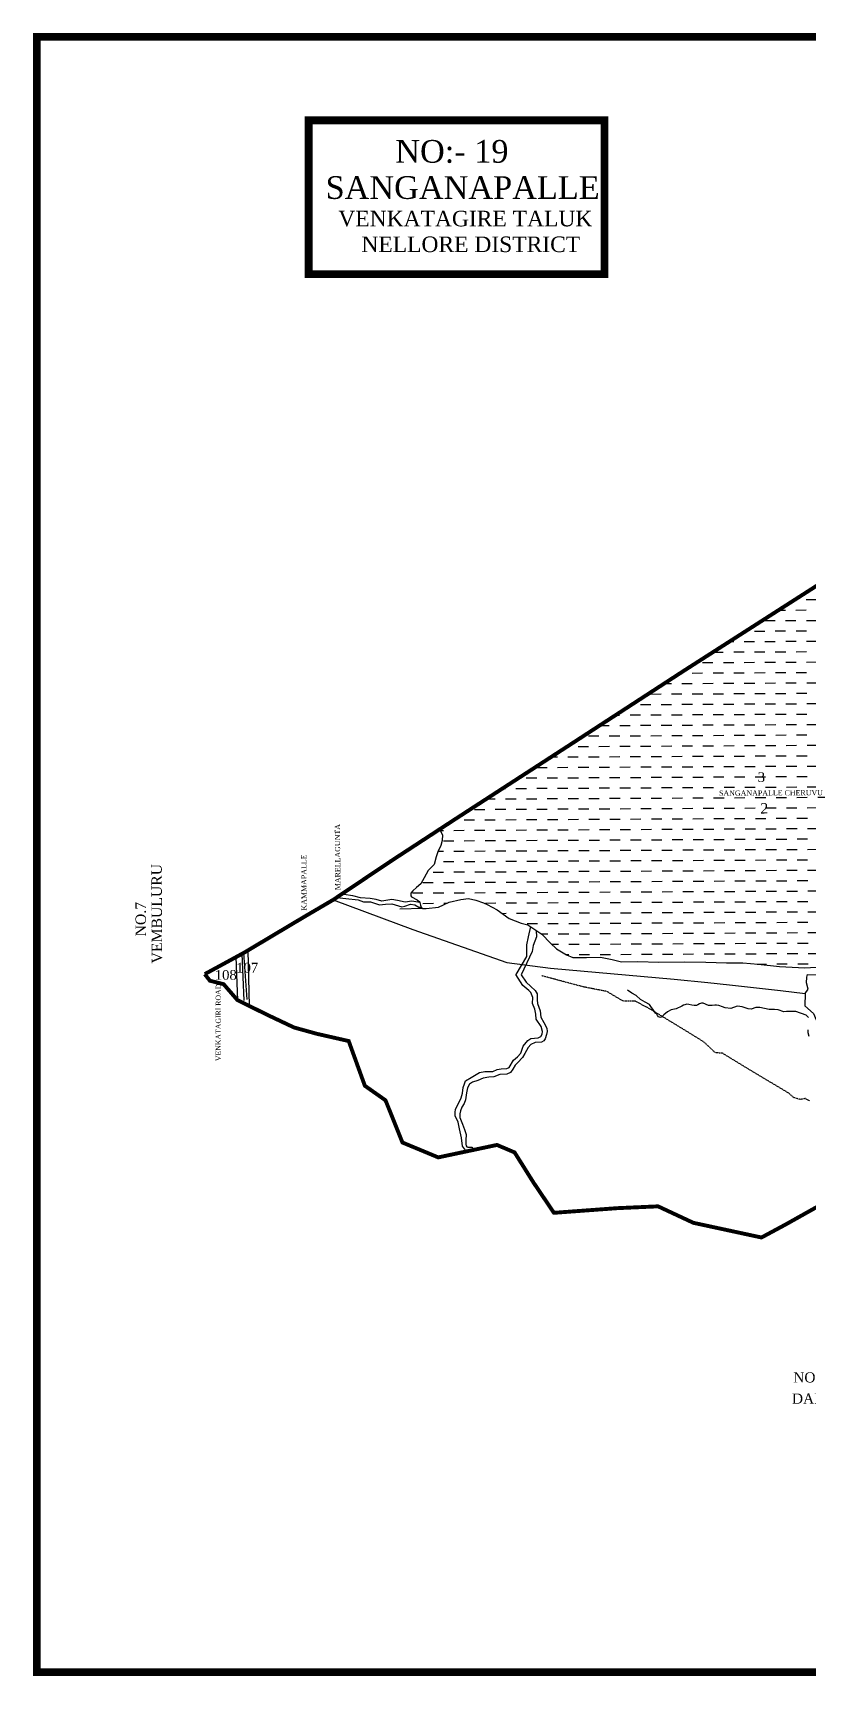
# Model space of a CAD drawing. Header units: millimetres. Extents: x 2008 to 2604, y -712 to -290.
# Drawn here: x 2008.3 to 2207.5, y -712.3 to -290.3 of the extents above; entities that cross this region are included whole.
import ezdxf

# ---------------------------------------------------------------- set-up
doc = ezdxf.new("R2010")
doc.units = ezdxf.units.MM
doc.header["$MEASUREMENT"] = 0
doc.linetypes.add('ACAD_ISO02W100', pattern=[15, 12, -3])
doc.linetypes.add('ACAD_ISO07W100', pattern=[3, 0, -3])
for name, color, linetype in [('CARTTRACK', 6, 'ACAD_ISO02W100'), ('FOOTPATH', 6, 'ACAD_ISO07W100'), ('NALA', 4, 'Continuous'), ('SURVEY_BND', 7, 'Continuous'), ('SURVEY_NO', 7, 'Continuous'), ('TEXT', 7, 'Continuous'), ('VILL_BOUNDARY', 7, 'Continuous'), ('WATER_BODY', 4, 'Continuous')]:
    doc.layers.add(name, color=color, linetype=linetype)
doc.styles.get("Standard").update_dxf_attribs({"font": 'TIMES.TTF'})

msp = doc.modelspace()

# ---------------------------------------------------------------- hatches: boundary and pattern name
at = {"layer": 'WATER_BODY'}
h = msp.add_hatch(dxfattribs=at)
h.set_pattern_fill('DASH', color=256, scale=21.379818, angle=0.2929, style=0)
h.set_pattern_definition([(0.2929, (2018.0825, -589.1428), (2.65878, 2.686106), [2.672477, -2.672477])])
h.paths.add_polyline_path([(2259.8, -474.88), (2263.03, -470.72), (2264.03, -468.71), (2264.49, -467.19), (2264.4, -465.14), (2263.96, -462.65), (2262.91, -460.8), (2260.73, -459.65), (2257.13, -459.28), (2254.03, -459.18), (2253.25, -459.11), (2251.43, -458.19), (2250.34, -457.77), (2247.67, -457.94), (2247.05, -457.9), (2245.65, -457.25), (2244.22, -456.68), (2243.06, -456.68), (2240.59, -456.45), (2238.89, -455.8), (2237.64, -455.27), (2235.44, -455.32), (2234.04, -455.36), (2231.68, -454.95), (2229.19, -455.43), (2227.31, -455.67), (2226.64, -455.62), (2226, -455.3), (2225.23, -454.5), (2224.57, -453.41), (2224.11, -452.93), (2223.13, -452.21), (2222.74, -451.79), (2222.43, -451.39), (2221.74, -449.42), (2221.08, -448.12), (2220.39, -446.67), (2219.86, -444.99), (2219.22, -443.87), (2218.56, -442.85), (2218.42, -442.22), (2218.36, -441.72), (2218.38, -441.23), (2218.44, -440.99), (2210.77, -440.05), (2211.69, -431.02), (2175.65, -454.09), (2146.88, -472.78), (2116.81, -492.25), (2112.86, -494.83), (2113.61, -496.26), (2113.52, -497.73), (2113.15, -498.96), (2112.4, -500.66), (2111.98, -501.94), (2111.47, -503.83), (2109.87, -505.39), (2108.89, -507.29), (2108.05, -508.8), (2106.87, -509.8), (2105.93, -510.61), (2105.46, -511.27), (2105.42, -511.93), (2105.61, -512.17), (2107.09, -512.97), (2107.61, -513.39), (2107.79, -513.67), (2107.95, -514.29), (2108.13, -514.79), (2108.5, -515.15), (2108.86, -515.15), (2109.36, -515.14), (2112.53, -514.79), (2115.3, -513.58), (2118.26, -512.87), (2120.26, -512.6), (2122.16, -513), (2124.14, -513.72), (2125.1, -514.15), (2127.63, -515.53), (2130.76, -517.72), (2133.8, -518.92), (2135.52, -519.36), (2139.12, -521.75), (2141.34, -524.08), (2142.9, -525.56), (2145.48, -527.08), (2147.07, -527.78), (2150.55, -527.76), (2154.22, -527.69), (2157.16, -528.27), (2159.6, -528.88), (2163.75, -528.79), (2169.16, -528.92), (2175.74, -528.83), (2181.27, -528.93), (2186.57, -529.12), (2190.75, -529.09), (2194.7, -529.47), (2200.18, -530.04), (2206.71, -530.39), (2211.07, -530.11), (2216.68, -529.74), (2221.41, -529.3), (2223.68, -528.69), (2225.28, -527.98), (2226.5, -526.91), (2227.27, -525.74), (2228.48, -522.3), (2231.03, -518.04), (2233.59, -514.11), (2238.83, -506.12), (2246.94, -492.64), (2255.17, -480.23)])
h.paths.add_polyline_path([(2219.14, -436.46), (2219.18, -435.63), (2219.17, -434.69), (2219.11, -433.58), (2219.2, -432.89), (2219.16, -432.49), (2218.98, -432.11), (2217.66, -432.09), (2216.07, -431.95), (2214.59, -431.53), (2213.34, -431.44), (2212.34, -431.1), (2211.9, -430.89), (2211.69, -431.02), (2210.77, -440.05), (2218.44, -440.99), (2218.68, -439.94), (2218.77, -439.31), (2218.69, -438.39)])
h.paths.add_polyline_path([(2184.3, -486.59), (2210.8, -486.46), (2210.79, -484.41), (2184.29, -484.54)], flags=24)
h.paths.add_polyline_path([(2194.6, -491.45), (2197.9, -491.43), (2197.88, -487.43), (2194.58, -487.45)], flags=24)
h.paths.add_polyline_path([(2194.24, -483.05), (2195.91, -483.04), (2195.9, -481.01), (2194.23, -481.02)], flags=24)

# ---------------------------------------------------------------- linework, layer by layer
at = {"const_width": 2}
msp.add_lwpolyline([(2079.19, -312.77), (2155.23, -312.77), (2155.23, -352.25), (2079.19, -352.25)], close=True, dxfattribs=at)
at = {"layer": 'CARTTRACK'}
for points in [[(2062.01, -526.85), (2062.56, -539.51)], [(2062.49, -526.59), (2063.42, -539.94)]]:
    msp.add_lwpolyline(points, dxfattribs=at)
at = {"layer": 'FOOTPATH', "ltscale": 0.01}
msp.add_lwpolyline([(2207.89, -564.55), (2206.77, -563.98), (2205.49, -564.22), (2203.84, -563.73), (2202.56, -562.61), (2192, -556.32), (2185.56, -552.36), (2183.66, -552.19), (2180.77, -549.47), (2172.36, -544.29), (2167.28, -541.19), (2163.19, -539.01), (2159.92, -538.92), (2155.79, -536.48), (2149.84, -535.32), (2139.12, -532.46)], dxfattribs=at)
at = {"layer": 'NALA'}
for points in [[(2086.43, -512.33), (2088.76, -512.57), (2091.91, -512.93), (2093.27, -513.45), (2095.09, -513.47), (2097.41, -514.23), (2098.95, -514.06), (2100.59, -513.96), (2103.15, -514.72), (2103.95, -514.56), (2105.34, -514.09), (2106.45, -514.24), (2107.53, -514.79), (2108.13, -514.79)], [(2107.79, -513.67), (2105.74, -513.29), (2104.04, -513.54), (2102.03, -513.12), (2100.61, -512.85), (2098.02, -513.33), (2096.57, -512.87), (2094.99, -512.6), (2092.49, -512.46), (2090.55, -511.92), (2088.26, -511.56), (2087.68, -511.48)], [(2108.5, -515.15), (2102.63, -515.31)], [(2136.17, -519.79), (2135.6, -522.47), (2135.16, -524.51), (2135.21, -527.46), (2132.41, -532.14)], [(2137.68, -520.79), (2137.71, -522.42), (2136.9, -524.68), (2136.61, -526.2), (2133.84, -532.2)], [(2119.78, -577.55), (2118.76, -576.22), (2118.49, -574.06), (2117.93, -571.75), (2117.58, -570.01), (2116.86, -568.38), (2116.86, -567.47), (2116.9, -566.78), (2118.36, -563.76), (2118.77, -562.61), (2118.94, -561.11), (2119.22, -560.17), (2119.52, -559.47), (2120.99, -558.6), (2122.27, -557.76), (2123.12, -557.26), (2124.46, -557.05), (2126.49, -557.05), (2127.6, -556.54), (2128.62, -556.38), (2130.12, -556.28), (2130.75, -555.98), (2131.87, -554.08), (2132.87, -553.27), (2133.72, -552.33), (2134.33, -550.52), (2135.48, -549.09), (2136.27, -548.58), (2138.17, -548.37), (2138.85, -548.05), (2139.21, -547.43), (2139.3, -546.76), (2138.95, -545.46), (2137.68, -543.6), (2137.53, -542.32), (2137.27, -541.06), (2136.67, -539.61), (2136.76, -538), (2136.27, -536.78), (2135.78, -536.25), (2134.26, -534.94), (2133.62, -534), (2133.02, -533.08), (2132.41, -532.14)], [(2133.84, -532.2), (2135.08, -534.1), (2136.32, -535.19), (2137.42, -536.24), (2137.89, -537.08), (2137.95, -538.61), (2137.99, -539.57), (2138.72, -541.45), (2138.87, -543.1), (2139.64, -544.48), (2140.38, -545.86), (2140.51, -546.72), (2140.32, -547.53), (2140, -548.6), (2139.59, -549.12), (2139, -549.48), (2137.4, -549.59), (2136.26, -550.08), (2135.56, -550.85), (2134.73, -552.43), (2134.13, -553.43), (2132.96, -554.69), (2132.26, -555.38), (2131.68, -556.47), (2131.02, -557.3), (2130.13, -557.71), (2128.36, -557.79), (2126.78, -558.37), (2125.46, -558.52), (2124, -558.7), (2122.65, -559.32), (2121.27, -559.8), (2120.56, -560.29), (2120.03, -561.25), (2119.77, -562.49), (2119.54, -564.32), (2119.14, -565.25), (2118.54, -566.18), (2118.18, -567.12), (2118.05, -567.92), (2118.07, -568.88), (2118.71, -570.56), (2119.24, -571.93), (2119.67, -573.22), (2119.6, -574.63), (2119.6, -575.65), (2119.69, -576.08), (2119.84, -576.35), (2120.14, -576.42), (2120.43, -576.44), (2120.67, -576.44), (2120.88, -576.44), (2121.16, -576.5), (2121.33, -576.59), (2121.58, -577.16)], [(2207.58, -543.17), (2207.04, -542.59), (2204.37, -541.65), (2202, -541.61), (2201.25, -541.72), (2199.87, -541.21), (2198.93, -541.14), (2197.55, -541.09), (2195.1, -540.58), (2194.09, -540.62), (2192.9, -541), (2192.13, -540.98), (2190.56, -540.44), (2190, -540.3), (2189.29, -540.27), (2187.65, -540.88), (2186.25, -540.67), (2185.5, -540.44), (2184.59, -540.04), (2183.96, -539.99), (2183.58, -539.99), (2182.83, -540.09), (2181.92, -540.04), (2180.59, -539.46), (2180.13, -539.48), (2179.63, -539.67), (2179.19, -539.88), (2178.86, -540.06), (2178.25, -540.06), (2177.64, -539.97), (2176.9, -539.83), (2176.33, -539.76), (2175.89, -539.88), (2175.54, -540.02), (2175.12, -540.23), (2173.62, -540.93), (2172.31, -541.21), (2171.39, -541.68), (2170.46, -542.5), (2169.98, -543.02), (2169.58, -543.13), (2169.3, -543.06), (2169.11, -542.97), (2168.81, -542.69), (2168.62, -542.34), (2168.34, -542.06), (2167.78, -541.26), (2167.14, -540.33), (2166.79, -539.84), (2165.67, -539.23), (2164.46, -538.52), (2163.34, -537.49), (2162.24, -536.92), (2161.14, -536.18)], [(2207.79, -548.01), (2207.53, -547.14), (2207.55, -546.3)]]:
    msp.add_lwpolyline(points, dxfattribs=at)
at = {"layer": 'SURVEY_BND'}
for points in [[(2085.53, -512.93), (2105.95, -520.54), (2130.12, -529), (2141.35, -530.49)], [(2063.61, -525.93), (2063.94, -540.19)], [(2060.5, -527.68), (2060.89, -538.69)], [(2141.35, -530.49), (2173.07, -533.34), (2181.77, -534.14), (2187.33, -534.77), (2200.44, -536.21), (2206.76, -537), (2207.51, -535.85), (2207.13, -534.23), (2207.22, -532.81), (2207.37, -532.09)], [(2207.37, -532.09), (2222.23, -532.67), (2222.32, -531.69), (2224.06, -531.29), (2226.98, -529.31), (2228.66, -530.63), (2229.84, -531.23), (2231.51, -531.47), (2233.48, -531.34), (2233.46, -533.13)], [(2206.76, -537), (2206.66, -540.17), (2208.9, -542.1), (2209.61, -543.8), (2215.46, -544.22), (2215.48, -545.6), (2221.41, -546.96), (2224.51, -547.71), (2223.73, -542.21), (2222.85, -542.04), (2222.7, -537.59), (2222.78, -534.55), (2227.45, -535.7), (2228.26, -536.2), (2228.66, -536.03), (2229.26, -535.28), (2230.49, -533.92), (2231.95, -533.32), (2233.43, -533.32), (2233.81, -533.21)]]:
    msp.add_lwpolyline(points, dxfattribs=at)
at = {"layer": 'TEXT', "const_width": 2}
msp.add_lwpolyline([(2009.34, -291.3), (2603.34, -291.3), (2603.34, -711.3), (2009.34, -711.3)], close=True, dxfattribs=at)
at = {"layer": 'VILL_BOUNDARY', "const_width": 1}
for points in [[(2052.51, -532.02), (2062.56, -526.55), (2078.01, -517.34), (2085.53, -512.93), (2100.43, -502.94), (2116.81, -492.25), (2146.88, -472.78), (2175.65, -454.09), (2212.06, -430.79), (2219.73, -430.6), (2224.99, -430.49), (2227.23, -428.7), (2233.85, -427.71), (2243.2, -421.47), (2243.88, -418.99), (2256.02, -413.43), (2283.67, -404.12), (2305.25, -397.43), (2315.44, -394.49), (2346.92, -384.26), (2362.46, -385.64), (2382.61, -371.6), (2386.02, -366.28), (2389.21, -355.19)], [(2052.51, -532.02), (2053.84, -533.73), (2057.34, -534.59), (2060.89, -538.68), (2068.49, -542.44), (2075.45, -545.73), (2081.31, -547.35), (2089.49, -549.21), (2093.64, -560.69), (2098.95, -564.43), (2103.3, -575.27), (2112.5, -579.09), (2127.58, -575.89), (2132.11, -577.81), (2136.92, -585.47), (2142.22, -593.32), (2158.45, -592.13), (2168.98, -591.66), (2178.04, -595.89), (2195.54, -599.66), (2201.73, -596.33), (2213.16, -589.92)]]:
    msp.add_lwpolyline(points, dxfattribs=at)
at = {"layer": 'WATER_BODY'}
msp.add_lwpolyline([(2112.86, -494.83), (2113.61, -496.26), (2113.52, -497.73), (2113.15, -498.96), (2112.4, -500.66), (2111.98, -501.94), (2111.47, -503.83), (2109.87, -505.39), (2108.89, -507.29), (2108.05, -508.8), (2106.87, -509.8), (2105.93, -510.61), (2105.46, -511.27), (2105.42, -511.93), (2105.61, -512.17), (2107.09, -512.97), (2107.61, -513.39), (2107.79, -513.67), (2107.95, -514.29), (2108.13, -514.79), (2108.5, -515.15), (2108.86, -515.15), (2109.36, -515.14), (2112.53, -514.79), (2115.3, -513.58), (2118.26, -512.87), (2120.26, -512.6), (2122.16, -513), (2124.14, -513.72), (2125.1, -514.15), (2127.63, -515.53), (2130.76, -517.72), (2133.8, -518.92), (2135.52, -519.36), (2139.12, -521.75), (2141.34, -524.08), (2142.9, -525.56), (2145.48, -527.08), (2147.07, -527.78), (2150.55, -527.76), (2154.22, -527.69), (2157.16, -528.27), (2159.6, -528.88), (2163.75, -528.79), (2169.16, -528.92), (2175.74, -528.83), (2181.27, -528.93), (2186.57, -529.12), (2190.75, -529.09), (2194.7, -529.47), (2200.18, -530.04), (2206.71, -530.39), (2211.07, -530.11)], dxfattribs=at)

# ---------------------------------------------------------------- texts
at = {"layer": 'SURVEY_NO'}
for s, p in [('3', (2194.58, -482.69)), ('108', (2055.08, -533.49)), ('107', (2060.59, -531.63))]:
    msp.add_text(s, height=2.5, rotation=0.2929, dxfattribs=at).set_placement(p)
at = {"layer": 'TEXT'}
for s, height, p in [('NO:- 19', 5.827, (2101.46, -323.64)), ('SANGANAPALLE', 5.8275, (2083.56, -332.94)), ('VENKATAGIRE TALUK', 4, (2086.82, -339.99)), ('NELLORE DISTRICT', 4, (2092.75, -346.6)), ('NO.11', 2.607, (2203.72, -636.89)), ('DAKKILI', 2.607, (2203.38, -642.33))]:
    msp.add_text(s, height=height, dxfattribs=at).set_placement(p)
for s, height, rotation, p in [('SANGANAPALLE CHERUVU', 1.3362, 0.2929, (2184.64, -486.22)), ('2', 2.67, 0.2929, (2195.26, -490.78)), ('MARELLAGUNTA', 1.3362, 90.2929, (2087.34, -510.48)), ('KAMMAPALLE', 1.336, 90.2929, (2078.68, -515.69)), ('VEMBULURU', 2.672, 90.2929, (2041.58, -529.27)), ('NO.7', 2.672, 90.2929, (2037.41, -522.34)), ('VENKATAGIRI ROAD', 1.3036, 90, (2056.63, -554.35))]:
    msp.add_text(s, height=height, rotation=rotation, dxfattribs=at).set_placement(p)

doc.saveas('drawing.dxf')
